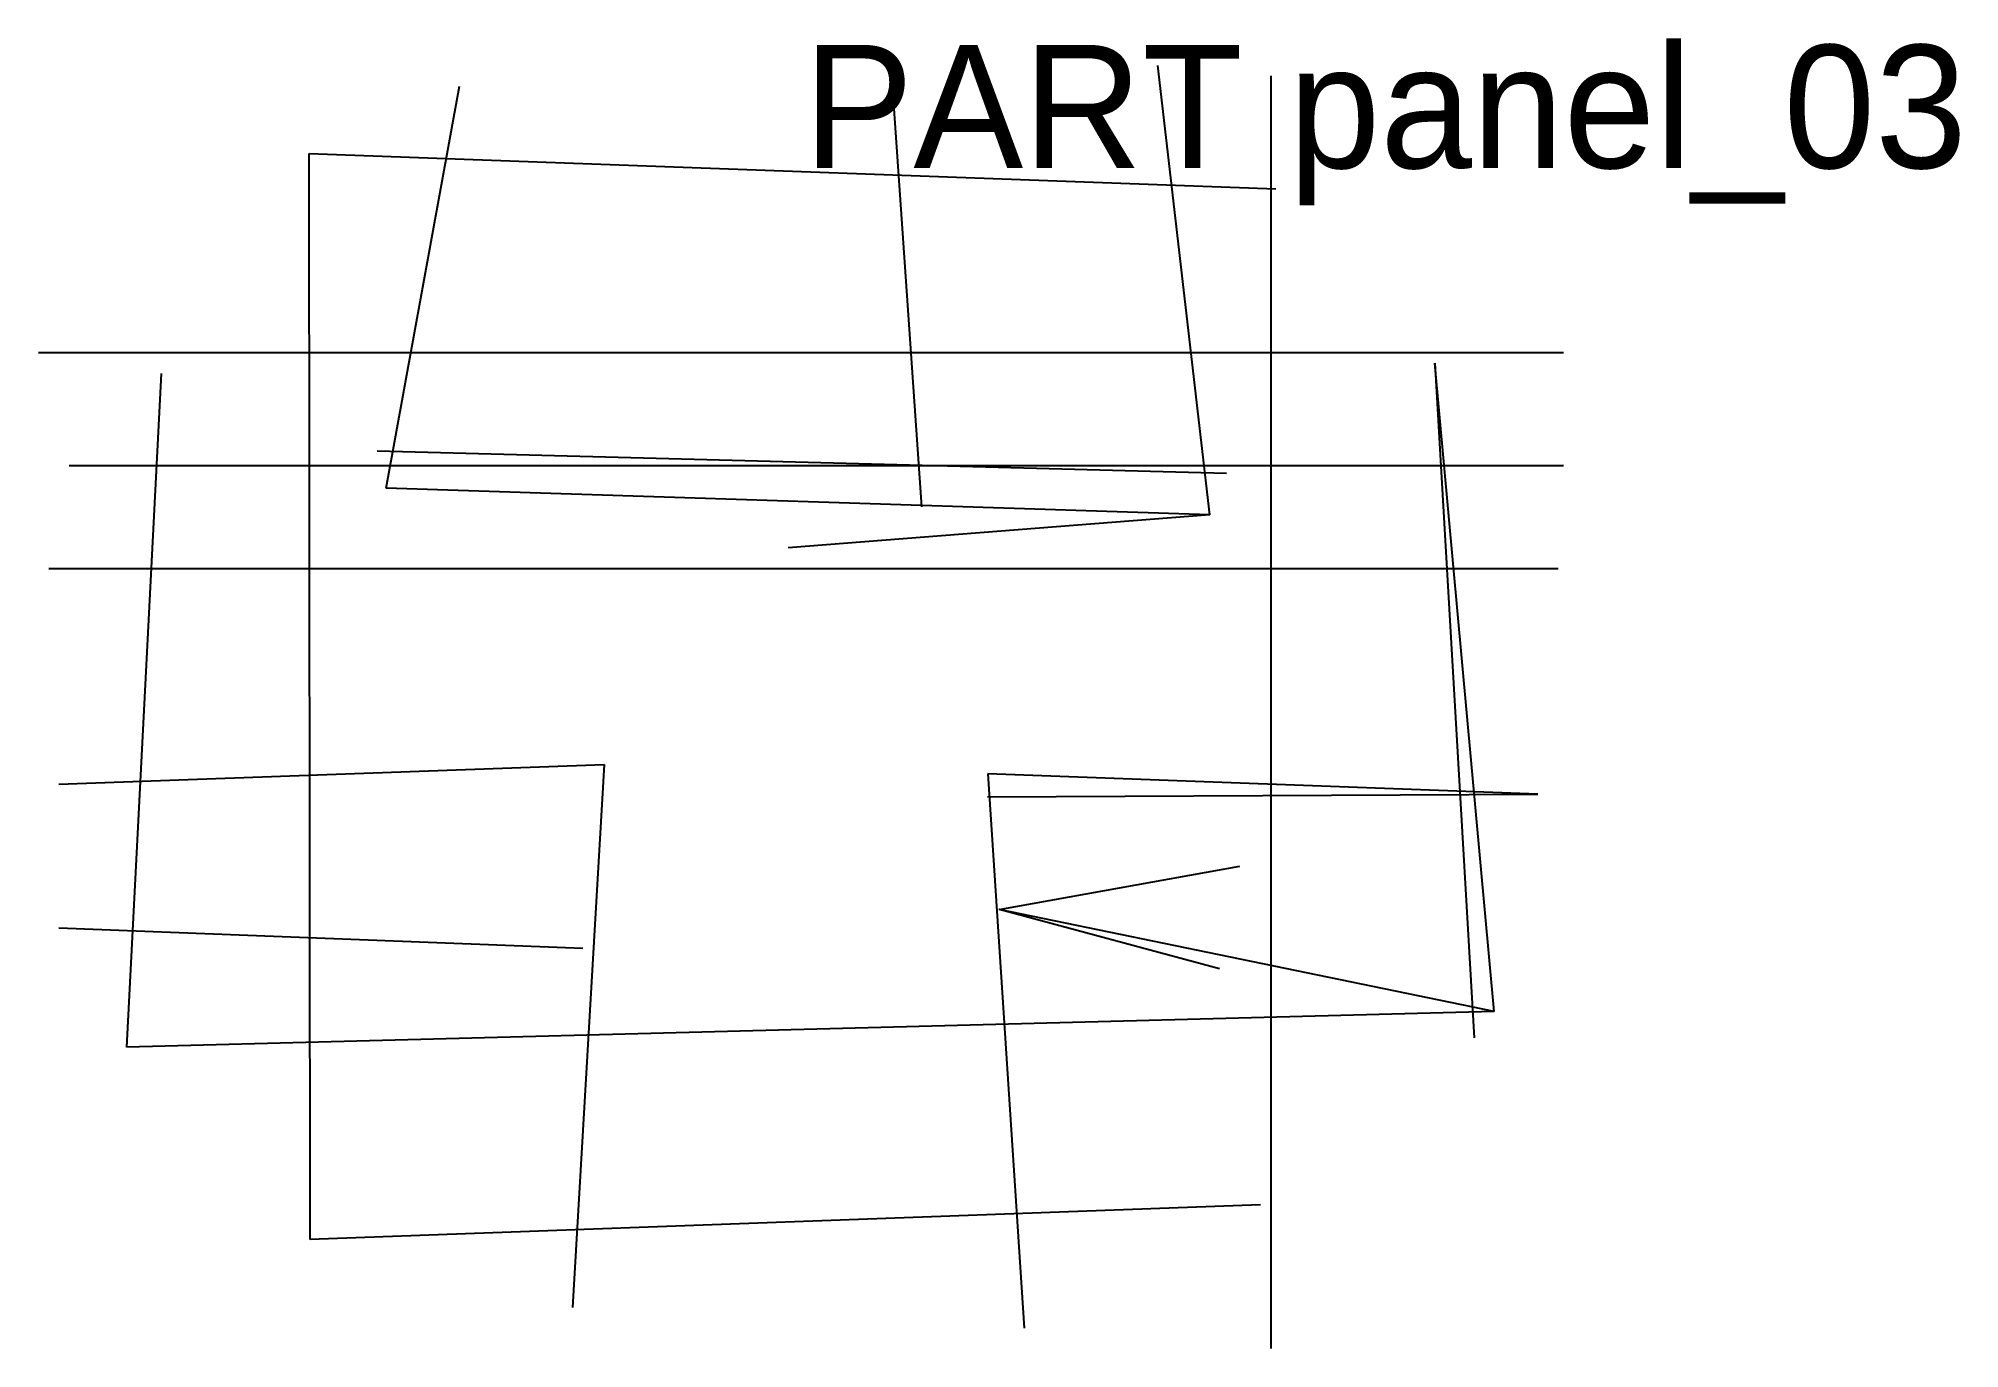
# Model space of a CAD drawing. Header units: millimetres. Extents: x 1 to 188, y 1 to 129.
import ezdxf

# ---------------------------------------------------------------- set-up
doc = ezdxf.new("R2010")
doc.units = ezdxf.units.MM
doc.layers.add('ANNOTATIONS', color=3, linetype='Continuous')
doc.layers.add('GEOMETRY', color=7, linetype='Continuous')

msp = doc.modelspace()

# ---------------------------------------------------------------- linework, layer by layer
at = {"layer": 'GEOMETRY'}
for p, q in [((84, 126), (87, 83)), ((115.07, 82.22), (110, 126)), ((34.88, 84.81), (42, 124)), ((121, 125), (121, 1)), ((27.46, 11.62), (27.38, 117.44)), ((27.38, 117.44), (121.5, 114)), ((149.5, 98), (1, 98)), ((9.62, 30.38), (13, 96)), ((142.76, 33.84), (137, 97)), ((137, 97), (140.83, 31.29)), ((116.71, 86.24), (33.98, 88.43)), ((149.5, 87), (4, 87)), ((115.07, 82.22), (34.88, 84.81)), ((115.07, 82.22), (74, 79)), ((2, 77), (149, 77)), ((3, 56), (56.1, 57.9)), ((56.1, 57.9), (53, 5)), ((147, 55), (93.45, 56.98)), ((93.45, 56.98), (97, 3)), ((93.41, 54.76), (147, 55)), ((94.55, 43.78), (118, 48)), ((142.76, 33.84), (94.55, 43.78)), ((116, 38), (94.55, 43.78)), ((3, 42), (54, 40)), ((142.76, 33.84), (9.62, 30.38)), ((120, 15), (27.46, 11.62))]:
    msp.add_line(p, q, dxfattribs=at)

# ---------------------------------------------------------------- texts
at = {"layer": 'ANNOTATIONS'}
msp.add_text('PART panel_03', height=12, dxfattribs=at).set_placement((75.5, 116))

doc.saveas('drawing.dxf')
